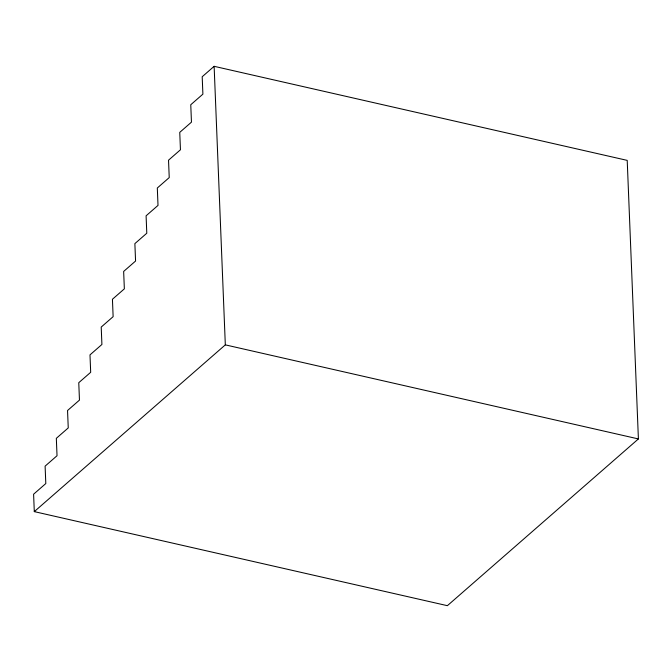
<?xml version="1.0" encoding="UTF-8"?>
<svg xmlns="http://www.w3.org/2000/svg" width="672" height="672" viewBox="0 0 672 672"><rect width="100%" height="100%" fill="white"/><g stroke="black" fill="none" stroke-linecap="round" stroke-linejoin="round"><path stroke-width="1.01" d="M214.133 66.318L202.196 76.742L202.894 94.147L190.764 104.74L191.461 122.144L179.752 132.367L180.449 149.78L168.529 160.188L169.235 177.593L157.315 188L158.012 205.405L146.093 215.813L146.79 233.226L134.87 243.625L135.568 261.038L123.648 271.438L124.354 288.851L112.434 299.258L113.131 316.663L101.212 327.071L101.909 344.476L89.989 354.883L90.686 372.296L78.767 382.696L79.464 400.109L67.544 410.516L68.25 427.921L56.33 438.329L57.028 455.734L45.108 466.141L45.805 483.554L33.6 494.206L34.297 511.619L447.376 605.682L638.4 438.934L627.211 160.381L214.133 66.318L225.322 344.862L34.297 511.619M225.322 344.862L638.4 438.934"/></g></svg>
